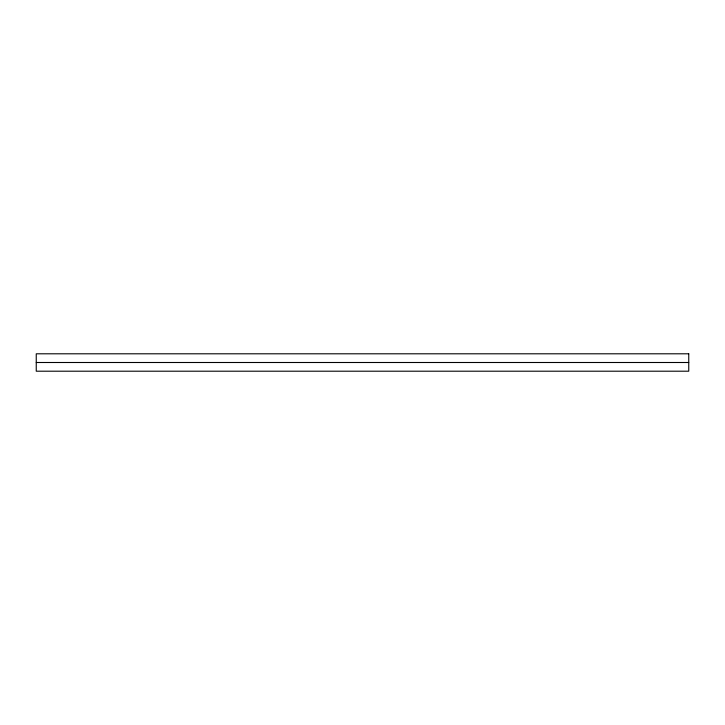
<?xml version="1.0" encoding="UTF-8"?>
<svg xmlns="http://www.w3.org/2000/svg" width="725" height="725" viewBox="0 0 725 725"><rect width="100%" height="100%" fill="white"/><g stroke="black" fill="none" stroke-linecap="round" stroke-linejoin="round"><path stroke-width="1.09" d="M36.25 362.5L688.75 362.5M688.75 353.8L36.25 353.8L36.25 371.2L688.75 371.2L688.75 353.8"/></g></svg>
